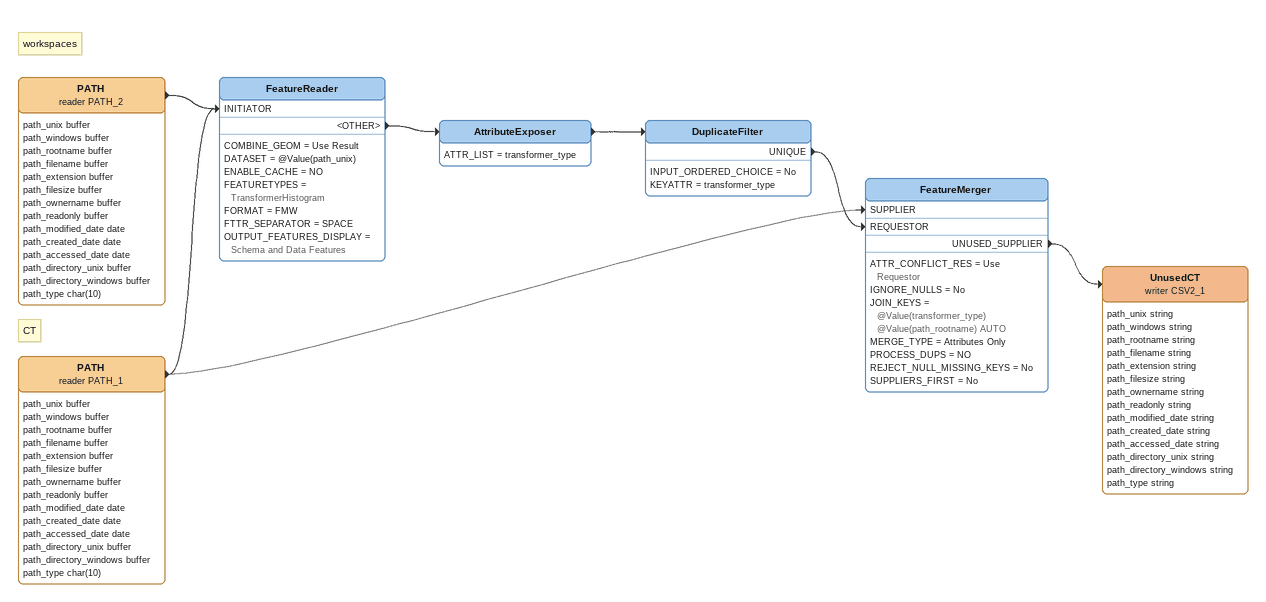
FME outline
Note: workspaces
PATH (reader PATH_2)
    attributes: path_unix buffer, path_windows buffer, path_rootname buffer, path_filename buffer, path_extension buffer, path_filesize buffer, path_ownername buffer, path_readonly buffer, path_modified_date date, path_created_date date, path_accessed_date date, path_directory_unix buffer, path_directory_windows buffer, path_type char(10)
    -> FeatureReader [INITIATOR]
Note: CT
PATH (reader PATH_1)
    attributes: path_unix buffer, path_windows buffer, path_rootname buffer, path_filename buffer, path_extension buffer, path_filesize buffer, path_ownername buffer, path_readonly buffer, path_modified_date date, path_created_date date, path_accessed_date date, path_directory_unix buffer, path_directory_windows buffer, path_type char(10)
    -> FeatureReader [INITIATOR]
    -> FeatureMerger [SUPPLIER]
FeatureReader
    COMBINE_GEOM = Use Result
    DATASET = @Value(path_unix)
    ENABLE_CACHE = NO
    FEATURETYPES = TransformerHistogram
    FORMAT = FMW
    FTTR_SEPARATOR = SPACE
    OUTPUT_FEATURES_DISPLAY = Schema and Data Features
    <OTHER> -> AttributeExposer
AttributeExposer
    ATTR_LIST = transformer_type
    -> DuplicateFilter
DuplicateFilter
    INPUT_ORDERED_CHOICE = No
    KEYATTR = transformer_type
    UNIQUE -> FeatureMerger [REQUESTOR]
FeatureMerger
    ATTR_CONFLICT_RES = Use Requestor
    IGNORE_NULLS = No
    JOIN_KEYS = @Value(transformer_type) @Value(path_rootname) AUTO
    MERGE_TYPE = Attributes Only
    PROCESS_DUPS = NO
    REJECT_NULL_MISSING_KEYS = No
    SUPPLIERS_FIRST = No
    UNUSED_SUPPLIER -> UnusedCT (writer CSV2_1)
UnusedCT (writer CSV2_1)
    attributes: path_unix string, path_windows string, path_rootname string, path_filename string, path_extension string, path_filesize string, path_ownername string, path_readonly string, path_modified_date string, path_created_date string, path_accessed_date string, path_directory_unix string, path_directory_windows string, path_type string
